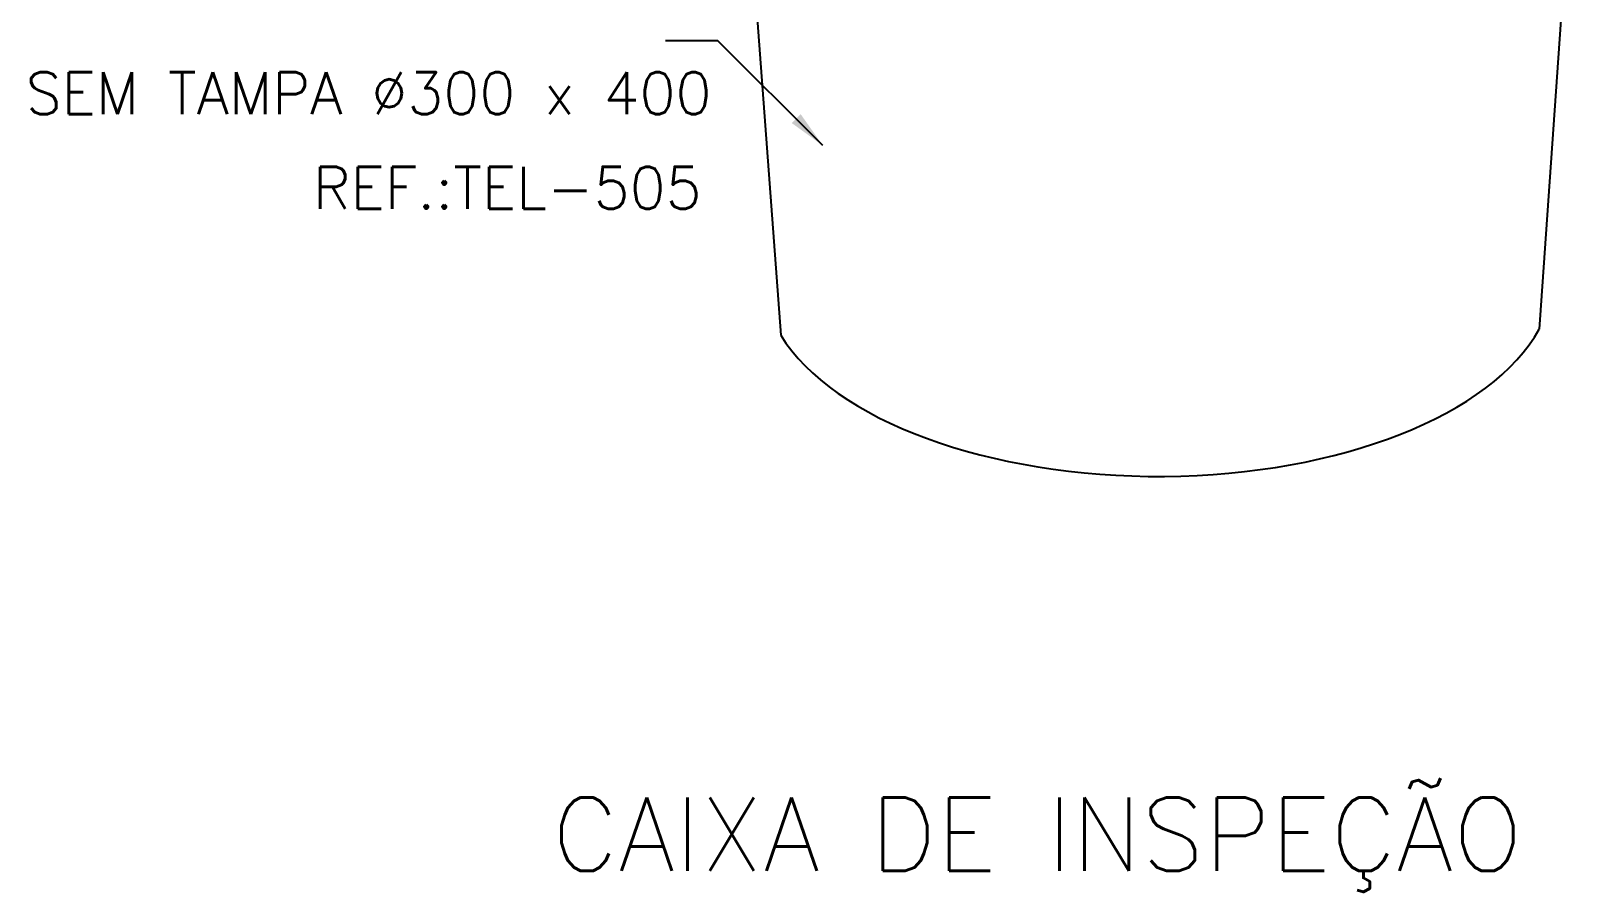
# Model space of a CAD drawing. Header units: millimetres. Extents: x -6664.45 to -6655.66, y -4769.41 to -4760.09.
# Drawn here: x -6663.51 to -6656.12, y -4769.41 to -4765.31 of the extents above; entities that cross this region are included whole.
import ezdxf
from ezdxf.enums import TextEntityAlignment as Align

# ---------------------------------------------------------------- set-up
doc = ezdxf.new("R2010")
doc.units = ezdxf.units.MM
doc.header["$LTSCALE"] = 10
doc.layers.add('Termotécnica', color=7, linetype='Continuous')
doc.styles.add('100CL', font='romans.shx', dxfattribs={"height": 2.5})
doc.styles.add('r80', font='romans.shx')

msp = doc.modelspace()

# ---------------------------------------------------------------- linework, layer by layer
at = {"layer": 'Termotécnica', "color": 1}
for p, q in [((-6660.1799, -4763.6161), (-6659.9454, -4766.7612)), ((-6656.1165, -4763.6119), (-6656.3344, -4766.7317))]:
    msp.add_line(p, q, dxfattribs=at)
at = {"layer": 'Termotécnica', "color": 2}
for p, q in [((-6660.2444, -4765.3581), (-6660.4944, -4765.3581)), ((-6659.7454, -4765.8571), (-6660.2444, -4765.3581))]:
    msp.add_line(p, q, dxfattribs=at)
at = {"layer": 'Termotécnica', "color": 1}
msp.add_ellipse((-6658.1485, -4766.4747), major_axis=(-1.8828, 0), ratio=0.509483, start_param=0.303269, end_param=2.870465, dxfattribs=at)
at = {"layer": 'Termotécnica', "color": 2}
msp.add_solid([(-6659.8506, -4765.7078), (-6659.8934, -4765.75), (-6659.7454, -4765.8571)], dxfattribs=at)

# ---------------------------------------------------------------- texts
at = {"layer": 'Termotécnica', "color": 2, "style": 'r80'}
for s, p in [('SEM TAMPA %%c300 x 400 ', (-6660.1377, -4765.7085)), ('REF.:TEL-505', (-6660.3219, -4766.1583))]:
    msp.add_text(s, height=0.2, dxfattribs=at).set_placement(p, align=Align.RIGHT)
at = {"layer": 'Termotécnica', "color": 5, "style": '100CL'}
msp.add_text('CAIXA DE INSPEÇÃO', height=0.35, dxfattribs=at).set_placement((-6661.0337, -4769.3138))

doc.saveas('drawing.dxf')
